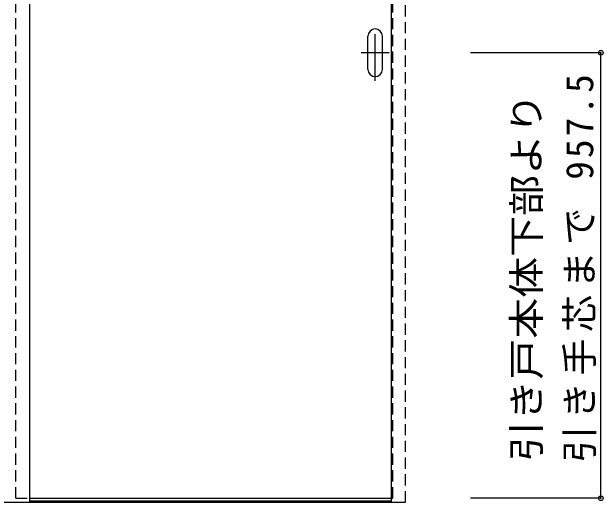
# Model space of a CAD drawing. Units: millimetres on the paper, with parts at other scales. Extents: x -197 to 362, y -138 to 137.
# Drawn here: x -148.8 to -85.2, y -102.3 to -49.6 of the extents above; entities that cross this region are included whole.
import ezdxf
from ezdxf.enums import TextEntityAlignment as Align

# ---------------------------------------------------------------- set-up
doc = ezdxf.new("R2010")
doc.units = ezdxf.units.MM
doc.header["$PDMODE"] = 32
doc.header["$PDSIZE"] = 0.5
doc.linetypes.add('CHAIN1', pattern=[8, 5, -1, 1, -1])
doc.linetypes.add('DASHED1', pattern=[1.8, 1.2, -0.6])
for name, color, linetype in [('4-4_枠', 3, 'Continuous'), ('4-6_扉', 4, 'DASHED1'), ('4-7_金物', 7, 'Continuous'), ('4-B_ﾊｯﾁ', 7, 'Continuous')]:
    doc.layers.add(name, color=color, linetype=linetype)
doc.styles.add('ＭＳ ゴシック', font='')
doc.styles.get('ＭＳ ゴシック').set_extended_font_data('MS Gothic')

msp = doc.modelspace()

# ---------------------------------------------------------------- linework, layer by layer
at = {"layer": '4-4_枠', "color": 4, "linetype": 'DASHED1'}
msp.add_line((-106.467, -102.325), (-106.467, -0.55), dxfattribs=at)
at = {"layer": '4-4_枠'}
for p, q in [((-146.817, -102.325), (-146.817, -2.05)), ((-107.967, -102.325), (-107.967, -2.05)), ((-146.817, -102.175), (-107.967, -102.175)), ((-188.667, -102.325), (-106.467, -102.325))]:
    msp.add_line(p, q, dxfattribs=at)
at = {"layer": '4-6_扉'}
for p, q in [((-148.317, -101.9), (-148.317, -2.75)), ((-107.817, -101.9), (-107.817, -2.75)), ((-148.317, -101.9), (-146.817, -101.9)), ((-107.967, -101.9), (-107.817, -101.9))]:
    msp.add_line(p, q, dxfattribs=at)
at = {"layer": '4-6_扉', "color": 7, "linetype": 'Continuous'}
msp.add_line((-146.817, -101.9), (-107.967, -101.9), dxfattribs=at)
at = {"layer": '4-7_金物', "linetype": 'CHAIN1'}
for p, q in [((-109.717, -57.025), (-109.717, -51.025)), ((-108.217, -54.025), (-111.217, -54.025))]:
    msp.add_line(p, q, dxfattribs=at)
at = {"layer": '4-7_金物'}
for p, q in [((-110.497, -55.808), (-110.497, -52.243)), ((-108.937, -55.808), (-108.937, -52.243))]:
    msp.add_line(p, q, dxfattribs=at)
for centre, start, end in [((-109.717, -52.243), 0, 180), ((-109.717, -55.808), 180, 0)]:
    msp.add_arc(centre, 0.78, start, end, dxfattribs=at)
at = {"layer": '4-B_ﾊｯﾁ', "color": 4}
for p, q in [((-85.467, -54.025), (-99.467, -54.025)), ((-85.467, -101.9), (-85.467, -54.025)), ((-85.467, -101.9), (-99.467, -101.9))]:
    msp.add_line(p, q, dxfattribs=at)
at = {"layer": '4-B_ﾊｯﾁ'}
for p in [(-85.467, -54.025), (-85.467, -101.9)]:
    msp.add_point(p, dxfattribs=at)

# ---------------------------------------------------------------- texts
at = {"layer": '4-B_ﾊｯﾁ', "style": 'ＭＳ ゴシック', "width": 1.1}
msp.add_text('引き戸本体下部より', height=2.933, rotation=90, dxfattribs=at).set_placement((-91.122, -97.963), align=Align.BOTTOM_LEFT)
at = {"layer": '4-B_ﾊｯﾁ', "insert": (-85.967, -98.088), "char_height": 2.933, "attachment_point": 7, "rotation": 90, "style": 'ＭＳ ゴシック'}
msp.add_mtext('\\T1.17;引き手芯まで\\~957.5', dxfattribs=at)

doc.saveas('drawing.dxf')
